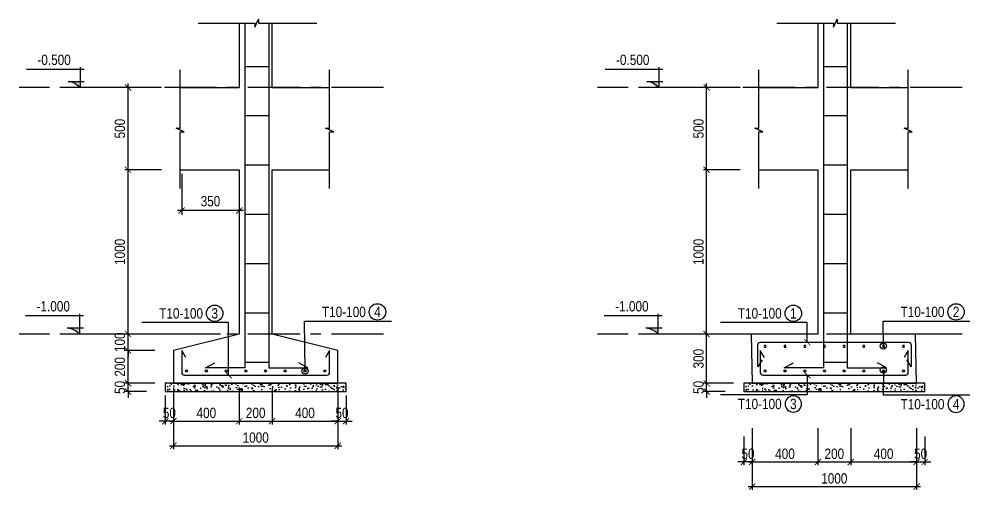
# Model space of a CAD drawing. Header units: millimetres. Extents: x -360107 to 123116000, y -52137 to 86044500.
# Drawn here: x 82880 to 88664, y 115463 to 118330 of the extents above; entities that cross this region are included whole.
import ezdxf
from ezdxf.enums import TextEntityAlignment as Align

# ---------------------------------------------------------------- set-up
doc = ezdxf.new("R2010")
doc.units = ezdxf.units.MM
doc.header["$LTSCALE"] = 100
doc.header["$MEASUREMENT"] = 0
doc.linetypes.add('CENTER', pattern=[50.8, 31.75, -6.35, 6.35, -6.35])
doc.layers.get('Defpoints').update_dxf_attribs({"color": 250})
for name, color, linetype in [('01-GB-Grid', 9, 'CENTER'), ('04-GB-Dim', 146, 'Continuous'), ('05-GB-Hatch', 8, 'Continuous'), ('10-GB-Text', 4, 'Continuous'), ('11-GB-Cao Do', 7, 'Continuous'), ('19-GB-Tie', 210, 'Continuous'), ('A-Dim-Master', 7, 'Continuous')]:
    doc.layers.add(name, color=color, linetype=linetype)
for name, color, linetype, lineweight in [('18-GB-Reinf', 10, 'Continuous', 25), ('20-GB-GC', 145, 'Continuous', 25), ('21-GB-BD', 90, 'Continuous', 25)]:
    doc.layers.add(name, color=color, linetype=linetype, lineweight=lineweight)
doc.styles.add('02-GB-VNI-Helve', font='VNI-Helve-Condense.TTF')
doc.styles.add('VNI-Helve', font='VNI-Helve-Condense.TTF')
doc.dimstyles.new('GB 25', dxfattribs={"dimscale": 0.25, "dimtxt": 250, "dimasz": 150, "dimexe": 100, "dimexo": 100, "dimgap": 100, "dimtad": 1, "dimdec": 0, "dimzin": 0, "dimdsep": 46, "dimtxsty": 'VNI-Helve', "dimblk": 'ARCHTICK', "dimcen": 100, "dimdle": 100, "dimclrd": 256, "dimclre": 256, "dimclrt": 71, "dimadec": 0, "dimazin": 0, "dimtfac": 1, "dimtdec": 0, "dimtix": 1, "dimtmove": 0, "dimatfit": 3, "dimfxl": 3.75, "dimtolj": 1, "dimtzin": 0, "dimarcsym": 0})

# ---------------------------------------------------------------- blocks, each defined once
blk = doc.blocks.new('GB_Bar_Dot')
blk.add_circle((0, 0), 6)
blk = doc.blocks.new('_ArchTick')
at = {"color": 0, "linetype": 'ByBlock', "const_width": 0.15}
blk.add_lwpolyline([(-0.5, -0.5), (0.5, 0.5)], dxfattribs=at)
blk = doc.blocks.new('*D594')
at = {"layer": '04-GB-Dim', "lineweight": -2, "transparency": 16777216}
for p, q in [((83819.5, 116087.5), (83819.5, 115862.5)), ((84219.5, 116087.5), (84219.5, 115862.5)), ((83794.5, 115882.5), (84244.5, 115882.5))]:
    blk.add_line(p, q, dxfattribs=at)
at = {"layer": 'Defpoints', "color": 0, "transparency": 16777216}
for p in [(83819.5, 116112.5), (84219.5, 116112.5), (84219.5, 115882.5)]:
    blk.add_point(p, dxfattribs=at)
at = {"layer": '04-GB-Dim', "lineweight": -2, "transparency": 16777216, "xscale": 37.5, "yscale": 37.5, "zscale": 37.5, "rotation": 180}
blk.add_blockref('_ArchTick', (83819.5, 115882.5), dxfattribs=at)
at = {"layer": '04-GB-Dim', "lineweight": -2, "transparency": 16777216, "xscale": 37.5, "yscale": 37.5, "zscale": 37.5}
blk.add_blockref('_ArchTick', (84219.5, 115882.5), dxfattribs=at)
at = {"layer": '04-GB-Dim', "color": 71, "transparency": 16777216, "insert": (84019.5, 115931.9), "char_height": 62.5, "attachment_point": 5, "style": 'VNI-Helve'}
blk.add_mtext('\\A1;400', dxfattribs=at)
blk = doc.blocks.new('*D595')
at = {"layer": '04-GB-Dim', "lineweight": -2, "transparency": 16777216}
for p, q in [((84219.5, 116087.5), (84219.5, 115862.5)), ((84419.5, 116087.5), (84419.5, 115862.5)), ((84194.5, 115882.5), (84444.5, 115882.5))]:
    blk.add_line(p, q, dxfattribs=at)
at = {"layer": 'Defpoints', "color": 0, "transparency": 16777216}
for p in [(84219.5, 116112.5), (84419.5, 116112.5), (84419.5, 115882.5)]:
    blk.add_point(p, dxfattribs=at)
at = {"layer": '04-GB-Dim', "lineweight": -2, "transparency": 16777216, "xscale": 37.5, "yscale": 37.5, "zscale": 37.5, "rotation": 180}
blk.add_blockref('_ArchTick', (84219.5, 115882.5), dxfattribs=at)
at = {"layer": '04-GB-Dim', "lineweight": -2, "transparency": 16777216, "xscale": 37.5, "yscale": 37.5, "zscale": 37.5}
blk.add_blockref('_ArchTick', (84419.5, 115882.5), dxfattribs=at)
at = {"layer": '04-GB-Dim', "color": 71, "transparency": 16777216, "insert": (84319.5, 115931.9), "char_height": 62.5, "attachment_point": 5, "style": 'VNI-Helve'}
blk.add_mtext('\\A1;200', dxfattribs=at)
blk = doc.blocks.new('*D596')
at = {"layer": '04-GB-Dim', "lineweight": -2, "transparency": 16777216}
for p, q in [((84419.5, 116087.5), (84419.5, 115862.5)), ((84819.5, 116087.5), (84819.5, 115862.5)), ((84394.5, 115882.5), (84844.5, 115882.5))]:
    blk.add_line(p, q, dxfattribs=at)
at = {"layer": 'Defpoints', "color": 0, "transparency": 16777216}
for p in [(84419.5, 116112.5), (84819.5, 116112.5), (84819.5, 115882.5)]:
    blk.add_point(p, dxfattribs=at)
at = {"layer": '04-GB-Dim', "lineweight": -2, "transparency": 16777216, "xscale": 37.5, "yscale": 37.5, "zscale": 37.5, "rotation": 180}
blk.add_blockref('_ArchTick', (84419.5, 115882.5), dxfattribs=at)
at = {"layer": '04-GB-Dim', "lineweight": -2, "transparency": 16777216, "xscale": 37.5, "yscale": 37.5, "zscale": 37.5}
blk.add_blockref('_ArchTick', (84819.5, 115882.5), dxfattribs=at)
at = {"layer": '04-GB-Dim', "color": 71, "transparency": 16777216, "insert": (84619.5, 115931.9), "char_height": 62.5, "attachment_point": 5, "style": 'VNI-Helve'}
blk.add_mtext('\\A1;400', dxfattribs=at)
blk = doc.blocks.new('*D597')
at = {"layer": '04-GB-Dim', "lineweight": -2, "transparency": 16777216}
for p, q in [((83819.5, 116037.5), (83819.5, 115712.5)), ((84819.5, 116037.5), (84819.5, 115712.5)), ((83794.5, 115732.5), (84844.5, 115732.5))]:
    blk.add_line(p, q, dxfattribs=at)
at = {"layer": 'Defpoints', "color": 0, "transparency": 16777216}
for p in [(83819.5, 116062.5), (84819.5, 116062.5), (84819.5, 115732.5)]:
    blk.add_point(p, dxfattribs=at)
at = {"layer": '04-GB-Dim', "lineweight": -2, "transparency": 16777216, "xscale": 37.5, "yscale": 37.5, "zscale": 37.5, "rotation": 180}
blk.add_blockref('_ArchTick', (83819.5, 115732.5), dxfattribs=at)
at = {"layer": '04-GB-Dim', "lineweight": -2, "transparency": 16777216, "xscale": 37.5, "yscale": 37.5, "zscale": 37.5}
blk.add_blockref('_ArchTick', (84819.5, 115732.5), dxfattribs=at)
at = {"layer": '04-GB-Dim', "color": 71, "transparency": 16777216, "insert": (84319.5, 115781.9), "char_height": 62.5, "attachment_point": 5, "style": 'VNI-Helve'}
blk.add_mtext('\\A1;1000', dxfattribs=at)
blk = doc.blocks.new('*D598')
at = {"layer": '04-GB-Dim', "lineweight": -2, "transparency": 16777216}
for p, q in [((83543, 116112.5), (83543, 116150)), ((83656, 116112.5), (83523, 116112.5)), ((83543, 116062.5), (83543, 116112.5)), ((83656, 116062.5), (83523, 116062.5)), ((83543, 116062.5), (83543, 116025))]:
    blk.add_line(p, q, dxfattribs=at)
at = {"layer": 'Defpoints', "color": 0, "transparency": 16777216}
for p in [(83543, 116112.5), (83681, 116112.5), (83681, 116062.5)]:
    blk.add_point(p, dxfattribs=at)
at = {"layer": '04-GB-Dim', "lineweight": -2, "transparency": 16777216, "xscale": 37.5, "yscale": 37.5, "zscale": 37.5}
for p, rotation in [((83543, 116112.5), 270), ((83543, 116062.5), 90)]:
    blk.add_blockref('_ArchTick', p, dxfattribs=dict(at, rotation=rotation))
at = {"layer": '04-GB-Dim', "color": 71, "transparency": 16777216, "insert": (83493.6, 116087.5), "char_height": 62.5, "attachment_point": 5, "rotation": 90, "style": 'VNI-Helve'}
blk.add_mtext('\\A1;50', dxfattribs=at)
blk = doc.blocks.new('*D599')
at = {"layer": '04-GB-Dim', "lineweight": -2, "transparency": 16777216}
for p, q in [((83543, 116387.5), (83543, 117437.5)), ((83747, 117412.5), (83523, 117412.5)), ((84106, 116412.5), (83523, 116412.5))]:
    blk.add_line(p, q, dxfattribs=at)
at = {"layer": 'Defpoints', "color": 0, "transparency": 16777216}
for p in [(83543, 117412.5), (83772, 117412.5), (84131, 116412.5)]:
    blk.add_point(p, dxfattribs=at)
at = {"layer": '04-GB-Dim', "lineweight": -2, "transparency": 16777216, "xscale": 37.5, "yscale": 37.5, "zscale": 37.5}
for p, rotation in [((83543, 117412.5), 90), ((83543, 116412.5), 270)]:
    blk.add_blockref('_ArchTick', p, dxfattribs=dict(at, rotation=rotation))
at = {"layer": '04-GB-Dim', "color": 71, "transparency": 16777216, "insert": (83493.6, 116912.5), "char_height": 62.5, "attachment_point": 5, "rotation": 90, "style": 'VNI-Helve'}
blk.add_mtext('\\A1;1000', dxfattribs=at)
blk = doc.blocks.new('*D600')
at = {"layer": '04-GB-Dim', "lineweight": -2, "transparency": 16777216}
for p, q in [((83747, 117912.5), (83523, 117912.5)), ((83543, 117387.5), (83543, 117937.5)), ((83747, 117412.5), (83523, 117412.5))]:
    blk.add_line(p, q, dxfattribs=at)
at = {"layer": 'Defpoints', "color": 0, "transparency": 16777216}
for p in [(83543, 117912.5), (83772, 117912.5), (83772, 117412.5)]:
    blk.add_point(p, dxfattribs=at)
at = {"layer": '04-GB-Dim', "lineweight": -2, "transparency": 16777216, "xscale": 37.5, "yscale": 37.5, "zscale": 37.5}
for p, rotation in [((83543, 117912.5), 90), ((83543, 117412.5), 270)]:
    blk.add_blockref('_ArchTick', p, dxfattribs=dict(at, rotation=rotation))
at = {"layer": '04-GB-Dim', "color": 71, "transparency": 16777216, "insert": (83493.6, 117662.5), "char_height": 62.5, "attachment_point": 5, "rotation": 90, "style": 'VNI-Helve'}
blk.add_mtext('\\A1;500', dxfattribs=at)
blk = doc.blocks.new('*D601')
at = {"layer": '04-GB-Dim', "lineweight": -2, "transparency": 16777216}
for p, q in [((83543, 116087.5), (83543, 116337.5)), ((83706, 116312.5), (83523, 116312.5)), ((83706, 116112.5), (83523, 116112.5))]:
    blk.add_line(p, q, dxfattribs=at)
at = {"layer": 'Defpoints', "color": 0, "transparency": 16777216}
for p in [(83543, 116312.5), (83731, 116312.5), (83731, 116112.5)]:
    blk.add_point(p, dxfattribs=at)
at = {"layer": '04-GB-Dim', "lineweight": -2, "transparency": 16777216, "xscale": 37.5, "yscale": 37.5, "zscale": 37.5}
for p, rotation in [((83543, 116312.5), 90), ((83543, 116112.5), 270)]:
    blk.add_blockref('_ArchTick', p, dxfattribs=dict(at, rotation=rotation))
at = {"layer": '04-GB-Dim', "color": 71, "transparency": 16777216, "insert": (83493.6, 116212.5), "char_height": 62.5, "attachment_point": 5, "rotation": 90, "style": 'VNI-Helve'}
blk.add_mtext('\\A1;200', dxfattribs=at)
blk = doc.blocks.new('*D602')
at = {"layer": '04-GB-Dim', "lineweight": -2, "transparency": 16777216}
for p, q in [((83543, 116412.5), (83543, 116450)), ((84106, 116412.5), (83523, 116412.5)), ((83543, 116312.5), (83543, 116412.5)), ((83706, 116312.5), (83523, 116312.5)), ((83543, 116312.5), (83543, 116275))]:
    blk.add_line(p, q, dxfattribs=at)
at = {"layer": 'Defpoints', "color": 0, "transparency": 16777216}
for p in [(83543, 116412.5), (84131, 116412.5), (83731, 116312.5)]:
    blk.add_point(p, dxfattribs=at)
at = {"layer": '04-GB-Dim', "lineweight": -2, "transparency": 16777216, "xscale": 37.5, "yscale": 37.5, "zscale": 37.5}
for p, rotation in [((83543, 116412.5), 270), ((83543, 116312.5), 90)]:
    blk.add_blockref('_ArchTick', p, dxfattribs=dict(at, rotation=rotation))
at = {"layer": '04-GB-Dim', "color": 71, "transparency": 16777216, "insert": (83493.6, 116362.5), "char_height": 62.5, "attachment_point": 5, "rotation": 90, "style": 'VNI-Helve'}
blk.add_mtext('\\A1;100', dxfattribs=at)
blk = doc.blocks.new('*U675')
at = {"layer": '20-GB-GC', "color": 145}
blk.add_circle((193.5, 31.2), 50, dxfattribs=at)
at = {"layer": '10-GB-Text', "style": '02-GB-VNI-Helve'}
blk.add_attdef('DAIC', text='', height=25, dxfattribs=at).set_placement((297.2, 123.6), align=Align.MIDDLE_LEFT)
blk.add_attdef('DAI', text='', height=62.5, dxfattribs=at).set_placement((122.5, 31.2), align=Align.MIDDLE_RIGHT)
at = {"layer": '10-GB-Text', "color": 141, "style": '02-GB-VNI-Helve'}
blk.add_attdef('A', text='', height=62.5, rotation=360, dxfattribs=at).set_placement((193.5, 31.2), align=Align.MIDDLE_CENTER)
at = {"layer": '10-GB-Text', "style": '02-GB-VNI-Helve'}
blk.add_attdef('DAIO', (297.9, 65.8), '', height=25, dxfattribs=at)
blk = doc.blocks.new('*D603')
at = {"layer": '04-GB-Dim', "lineweight": -2, "transparency": 16777216}
for p, q in [((83769.5, 116037.5), (83769.5, 115862.5)), ((83819.5, 116037.5), (83819.5, 115862.5)), ((83769.5, 115882.5), (83732, 115882.5)), ((83819.5, 115882.5), (83769.5, 115882.5)), ((83819.5, 115882.5), (83857, 115882.5))]:
    blk.add_line(p, q, dxfattribs=at)
at = {"layer": 'Defpoints', "color": 0, "transparency": 16777216}
for p in [(83769.5, 116062.5), (83819.5, 116062.5), (83769.5, 115882.5)]:
    blk.add_point(p, dxfattribs=at)
at = {"layer": '04-GB-Dim', "lineweight": -2, "transparency": 16777216, "xscale": 37.5, "yscale": 37.5, "zscale": 37.5}
blk.add_blockref('_ArchTick', (83769.5, 115882.5), dxfattribs=at)
at = {"layer": '04-GB-Dim', "lineweight": -2, "transparency": 16777216, "xscale": 37.5, "yscale": 37.5, "zscale": 37.5, "rotation": 180}
blk.add_blockref('_ArchTick', (83819.5, 115882.5), dxfattribs=at)
at = {"layer": '04-GB-Dim', "color": 71, "transparency": 16777216, "insert": (83794.5, 115931.9), "char_height": 62.5, "attachment_point": 5, "style": 'VNI-Helve'}
blk.add_mtext('\\A1;50', dxfattribs=at)
blk = doc.blocks.new('*D604')
at = {"layer": '04-GB-Dim', "lineweight": -2, "transparency": 16777216}
for p, q in [((84819.5, 116037.5), (84819.5, 115862.5)), ((84869.5, 116037.5), (84869.5, 115862.5)), ((84819.5, 115882.5), (84782, 115882.5)), ((84819.5, 115882.5), (84869.5, 115882.5)), ((84869.5, 115882.5), (84907, 115882.5))]:
    blk.add_line(p, q, dxfattribs=at)
at = {"layer": 'Defpoints', "color": 0, "transparency": 16777216}
for p in [(84819.5, 116062.5), (84869.5, 116062.5), (84869.5, 115882.5)]:
    blk.add_point(p, dxfattribs=at)
at = {"layer": '04-GB-Dim', "lineweight": -2, "transparency": 16777216, "xscale": 37.5, "yscale": 37.5, "zscale": 37.5}
blk.add_blockref('_ArchTick', (84819.5, 115882.5), dxfattribs=at)
at = {"layer": '04-GB-Dim', "lineweight": -2, "transparency": 16777216, "xscale": 37.5, "yscale": 37.5, "zscale": 37.5, "rotation": 180}
blk.add_blockref('_ArchTick', (84869.5, 115882.5), dxfattribs=at)
at = {"layer": '04-GB-Dim', "color": 71, "transparency": 16777216, "insert": (84844.5, 115931.9), "char_height": 62.5, "attachment_point": 5, "style": 'VNI-Helve'}
blk.add_mtext('\\A1;50', dxfattribs=at)
blk = doc.blocks.new('CAODODAM')
at = {"layer": '11-GB-Cao Do'}
h = blk.add_hatch(color=7, dxfattribs=at)
edge = h.paths.add_edge_path()
edge.add_line((-469, 240), (0, 240))
edge.add_line((0, 240), (0, 0))
edge.add_ellipse((-529, -455), major_axis=(0, 698), ratio=1, start_angle=-49.2955, end_angle=-4.9248)
at = {"layer": '11-GB-Cao Do', "color": 7}
for p, q in [((0, 787), (0, 0)), ((-2091, 720), (160, 720)), ((-469, 240), (160, 240)), ((492, 0), (-492, 0))]:
    blk.add_line(p, q, dxfattribs=at)
at = {"layer": '11-GB-Cao Do', "color": 7, "extrusion": (0, 0, -1)}
blk.add_ellipse((-529, -455), major_axis=(0, 698), ratio=1, start_param=0.085793, end_param=0.860207, dxfattribs=at)
at = {"layer": '11-GB-Cao Do', "color": 7, "style": '02-GB-VNI-Helve'}
blk.add_attdef('2', text='', height=400, dxfattribs=at).set_placement((-1016, 1080), align=Align.MIDDLE)
blk = doc.blocks.new('*D608')
at = {"layer": '04-GB-Dim', "lineweight": -2, "transparency": 16777216}
for p, q in [((87339, 115839), (87339, 115614)), ((87739, 115839), (87739, 115614)), ((87314, 115634), (87764, 115634))]:
    blk.add_line(p, q, dxfattribs=at)
at = {"layer": 'Defpoints', "color": 0, "transparency": 16777216}
for p in [(87339, 115864), (87739, 115864), (87739, 115634)]:
    blk.add_point(p, dxfattribs=at)
at = {"layer": '04-GB-Dim', "lineweight": -2, "transparency": 16777216, "xscale": 37.5, "yscale": 37.5, "zscale": 37.5, "rotation": 180}
blk.add_blockref('_ArchTick', (87339, 115634), dxfattribs=at)
at = {"layer": '04-GB-Dim', "lineweight": -2, "transparency": 16777216, "xscale": 37.5, "yscale": 37.5, "zscale": 37.5}
blk.add_blockref('_ArchTick', (87739, 115634), dxfattribs=at)
at = {"layer": '04-GB-Dim', "color": 71, "transparency": 16777216, "insert": (87539, 115683.4), "char_height": 62.5, "attachment_point": 5, "style": 'VNI-Helve'}
blk.add_mtext('\\A1;400', dxfattribs=at)
blk = doc.blocks.new('*D609')
at = {"layer": '04-GB-Dim', "lineweight": -2, "transparency": 16777216}
for p, q in [((87739, 115839), (87739, 115614)), ((87939, 115839), (87939, 115614)), ((87714, 115634), (87964, 115634))]:
    blk.add_line(p, q, dxfattribs=at)
at = {"layer": 'Defpoints', "color": 0, "transparency": 16777216}
for p in [(87739, 115864), (87939, 115864), (87939, 115634)]:
    blk.add_point(p, dxfattribs=at)
at = {"layer": '04-GB-Dim', "lineweight": -2, "transparency": 16777216, "xscale": 37.5, "yscale": 37.5, "zscale": 37.5, "rotation": 180}
blk.add_blockref('_ArchTick', (87739, 115634), dxfattribs=at)
at = {"layer": '04-GB-Dim', "lineweight": -2, "transparency": 16777216, "xscale": 37.5, "yscale": 37.5, "zscale": 37.5}
blk.add_blockref('_ArchTick', (87939, 115634), dxfattribs=at)
at = {"layer": '04-GB-Dim', "color": 71, "transparency": 16777216, "insert": (87839, 115683.4), "char_height": 62.5, "attachment_point": 5, "style": 'VNI-Helve'}
blk.add_mtext('\\A1;200', dxfattribs=at)
blk = doc.blocks.new('*D610')
at = {"layer": '04-GB-Dim', "lineweight": -2, "transparency": 16777216}
for p, q in [((87939, 115839), (87939, 115614)), ((88339, 115839), (88339, 115614)), ((87914, 115634), (88364, 115634))]:
    blk.add_line(p, q, dxfattribs=at)
at = {"layer": 'Defpoints', "color": 0, "transparency": 16777216}
for p in [(87939, 115864), (88339, 115864), (88339, 115634)]:
    blk.add_point(p, dxfattribs=at)
at = {"layer": '04-GB-Dim', "lineweight": -2, "transparency": 16777216, "xscale": 37.5, "yscale": 37.5, "zscale": 37.5, "rotation": 180}
blk.add_blockref('_ArchTick', (87939, 115634), dxfattribs=at)
at = {"layer": '04-GB-Dim', "lineweight": -2, "transparency": 16777216, "xscale": 37.5, "yscale": 37.5, "zscale": 37.5}
blk.add_blockref('_ArchTick', (88339, 115634), dxfattribs=at)
at = {"layer": '04-GB-Dim', "color": 71, "transparency": 16777216, "insert": (88139, 115683.4), "char_height": 62.5, "attachment_point": 5, "style": 'VNI-Helve'}
blk.add_mtext('\\A1;400', dxfattribs=at)
blk = doc.blocks.new('*D605')
at = {"layer": '04-GB-Dim', "lineweight": -2, "transparency": 16777216}
for p, q in [((87339, 115789), (87339, 115464)), ((88339, 115789), (88339, 115464)), ((87314, 115484), (88364, 115484))]:
    blk.add_line(p, q, dxfattribs=at)
at = {"layer": 'Defpoints', "color": 0, "transparency": 16777216}
for p in [(87339, 115814), (88339, 115814), (88339, 115484)]:
    blk.add_point(p, dxfattribs=at)
at = {"layer": '04-GB-Dim', "lineweight": -2, "transparency": 16777216, "xscale": 37.5, "yscale": 37.5, "zscale": 37.5, "rotation": 180}
blk.add_blockref('_ArchTick', (87339, 115484), dxfattribs=at)
at = {"layer": '04-GB-Dim', "lineweight": -2, "transparency": 16777216, "xscale": 37.5, "yscale": 37.5, "zscale": 37.5}
blk.add_blockref('_ArchTick', (88339, 115484), dxfattribs=at)
at = {"layer": '04-GB-Dim', "color": 71, "transparency": 16777216, "insert": (87839, 115533.4), "char_height": 62.5, "attachment_point": 5, "style": 'VNI-Helve'}
blk.add_mtext('\\A1;1000', dxfattribs=at)
blk = doc.blocks.new('*D611')
at = {"layer": '04-GB-Dim', "lineweight": -2, "transparency": 16777216}
for p, q in [((87062.5, 116112.5), (87062.5, 116150)), ((87175.5, 116112.5), (87042.5, 116112.5)), ((87062.5, 116062.5), (87062.5, 116112.5)), ((87175.5, 116062.5), (87042.5, 116062.5)), ((87062.5, 116062.5), (87062.5, 116025))]:
    blk.add_line(p, q, dxfattribs=at)
at = {"layer": 'Defpoints', "color": 0, "transparency": 16777216}
for p in [(87062.5, 116112.5), (87200.5, 116112.5), (87200.5, 116062.5)]:
    blk.add_point(p, dxfattribs=at)
at = {"layer": '04-GB-Dim', "lineweight": -2, "transparency": 16777216, "xscale": 37.5, "yscale": 37.5, "zscale": 37.5}
for p, rotation in [((87062.5, 116112.5), 270), ((87062.5, 116062.5), 90)]:
    blk.add_blockref('_ArchTick', p, dxfattribs=dict(at, rotation=rotation))
at = {"layer": '04-GB-Dim', "color": 71, "transparency": 16777216, "insert": (87013.1, 116087.5), "char_height": 62.5, "attachment_point": 5, "rotation": 90, "style": 'VNI-Helve'}
blk.add_mtext('\\A1;50', dxfattribs=at)
blk = doc.blocks.new('*D606')
at = {"layer": '04-GB-Dim', "lineweight": -2, "transparency": 16777216}
for p, q in [((87062.5, 116387.5), (87062.5, 117437.5)), ((87266.5, 117412.5), (87042.5, 117412.5)), ((87625.5, 116412.5), (87042.5, 116412.5))]:
    blk.add_line(p, q, dxfattribs=at)
at = {"layer": 'Defpoints', "color": 0, "transparency": 16777216}
for p in [(87062.5, 117412.5), (87291.5, 117412.5), (87650.5, 116412.5)]:
    blk.add_point(p, dxfattribs=at)
at = {"layer": '04-GB-Dim', "lineweight": -2, "transparency": 16777216, "xscale": 37.5, "yscale": 37.5, "zscale": 37.5}
for p, rotation in [((87062.5, 117412.5), 90), ((87062.5, 116412.5), 270)]:
    blk.add_blockref('_ArchTick', p, dxfattribs=dict(at, rotation=rotation))
at = {"layer": '04-GB-Dim', "color": 71, "transparency": 16777216, "insert": (87013.1, 116912.5), "char_height": 62.5, "attachment_point": 5, "rotation": 90, "style": 'VNI-Helve'}
blk.add_mtext('\\A1;1000', dxfattribs=at)
blk = doc.blocks.new('*D607')
at = {"layer": '04-GB-Dim', "lineweight": -2, "transparency": 16777216}
for p, q in [((87266.5, 117912.5), (87042.5, 117912.5)), ((87062.5, 117387.5), (87062.5, 117937.5)), ((87266.5, 117412.5), (87042.5, 117412.5))]:
    blk.add_line(p, q, dxfattribs=at)
at = {"layer": 'Defpoints', "color": 0, "transparency": 16777216}
for p in [(87062.5, 117912.5), (87291.5, 117912.5), (87291.5, 117412.5)]:
    blk.add_point(p, dxfattribs=at)
at = {"layer": '04-GB-Dim', "lineweight": -2, "transparency": 16777216, "xscale": 37.5, "yscale": 37.5, "zscale": 37.5}
for p, rotation in [((87062.5, 117912.5), 90), ((87062.5, 117412.5), 270)]:
    blk.add_blockref('_ArchTick', p, dxfattribs=dict(at, rotation=rotation))
at = {"layer": '04-GB-Dim', "color": 71, "transparency": 16777216, "insert": (87013.1, 117662.5), "char_height": 62.5, "attachment_point": 5, "rotation": 90, "style": 'VNI-Helve'}
blk.add_mtext('\\A1;500', dxfattribs=at)
blk = doc.blocks.new('*D612')
at = {"layer": '04-GB-Dim', "lineweight": -2, "transparency": 16777216}
for p, q in [((87062.5, 116087.5), (87062.5, 116437.5)), ((87225.5, 116412.5), (87042.5, 116412.5)), ((87225.5, 116112.5), (87042.5, 116112.5))]:
    blk.add_line(p, q, dxfattribs=at)
at = {"layer": 'Defpoints', "color": 0, "transparency": 16777216}
for p in [(87062.5, 116412.5), (87250.5, 116412.5), (87250.5, 116112.5)]:
    blk.add_point(p, dxfattribs=at)
at = {"layer": '04-GB-Dim', "lineweight": -2, "transparency": 16777216, "xscale": 37.5, "yscale": 37.5, "zscale": 37.5}
for p, rotation in [((87062.5, 116412.5), 90), ((87062.5, 116112.5), 270)]:
    blk.add_blockref('_ArchTick', p, dxfattribs=dict(at, rotation=rotation))
at = {"layer": '04-GB-Dim', "color": 71, "transparency": 16777216, "insert": (87013.1, 116262.5), "char_height": 62.5, "attachment_point": 5, "rotation": 90, "style": 'VNI-Helve'}
blk.add_mtext('\\A1;300', dxfattribs=at)
blk = doc.blocks.new('*D613')
at = {"layer": '04-GB-Dim', "lineweight": -2, "transparency": 16777216}
for p, q in [((87289, 115789), (87289, 115614)), ((87339, 115789), (87339, 115614)), ((87289, 115634), (87251.5, 115634)), ((87339, 115634), (87289, 115634)), ((87339, 115634), (87376.5, 115634))]:
    blk.add_line(p, q, dxfattribs=at)
at = {"layer": 'Defpoints', "color": 0, "transparency": 16777216}
for p in [(87289, 115814), (87339, 115814), (87289, 115634)]:
    blk.add_point(p, dxfattribs=at)
at = {"layer": '04-GB-Dim', "lineweight": -2, "transparency": 16777216, "xscale": 37.5, "yscale": 37.5, "zscale": 37.5}
blk.add_blockref('_ArchTick', (87289, 115634), dxfattribs=at)
at = {"layer": '04-GB-Dim', "lineweight": -2, "transparency": 16777216, "xscale": 37.5, "yscale": 37.5, "zscale": 37.5, "rotation": 180}
blk.add_blockref('_ArchTick', (87339, 115634), dxfattribs=at)
at = {"layer": '04-GB-Dim', "color": 71, "transparency": 16777216, "insert": (87314, 115683.4), "char_height": 62.5, "attachment_point": 5, "style": 'VNI-Helve'}
blk.add_mtext('\\A1;50', dxfattribs=at)
blk = doc.blocks.new('*D614')
at = {"layer": '04-GB-Dim', "lineweight": -2, "transparency": 16777216}
for p, q in [((88339, 115789), (88339, 115614)), ((88389, 115789), (88389, 115614)), ((88339, 115634), (88301.5, 115634)), ((88339, 115634), (88389, 115634)), ((88389, 115634), (88426.5, 115634))]:
    blk.add_line(p, q, dxfattribs=at)
at = {"layer": 'Defpoints', "color": 0, "transparency": 16777216}
for p in [(88339, 115814), (88389, 115814), (88389, 115634)]:
    blk.add_point(p, dxfattribs=at)
at = {"layer": '04-GB-Dim', "lineweight": -2, "transparency": 16777216, "xscale": 37.5, "yscale": 37.5, "zscale": 37.5}
blk.add_blockref('_ArchTick', (88339, 115634), dxfattribs=at)
at = {"layer": '04-GB-Dim', "lineweight": -2, "transparency": 16777216, "xscale": 37.5, "yscale": 37.5, "zscale": 37.5, "rotation": 180}
blk.add_blockref('_ArchTick', (88389, 115634), dxfattribs=at)
at = {"layer": '04-GB-Dim', "color": 71, "transparency": 16777216, "insert": (88364, 115683.4), "char_height": 62.5, "attachment_point": 5, "style": 'VNI-Helve'}
blk.add_mtext('\\A1;50', dxfattribs=at)
blk = doc.blocks.new('*D615')
at = {"layer": 'A-Dim-Master', "lineweight": -2, "transparency": 16777216}
for p, q in [((83869.5, 117387.5), (83869.5, 117138.5)), ((84219.5, 117387.5), (84219.5, 117138.5)), ((84244.5, 117163.5), (83844.5, 117163.5))]:
    blk.add_line(p, q, dxfattribs=at)
at = {"layer": 'Defpoints', "color": 0, "transparency": 16777216}
for p in [(83869.5, 117412.5), (84219.5, 117412.5), (83869.5, 117163.5)]:
    blk.add_point(p, dxfattribs=at)
at = {"layer": 'A-Dim-Master', "lineweight": -2, "transparency": 16777216, "xscale": 37.5, "yscale": 37.5, "zscale": 37.5, "rotation": 180}
blk.add_blockref('_ArchTick', (83869.5, 117163.5), dxfattribs=at)
at = {"layer": 'A-Dim-Master', "lineweight": -2, "transparency": 16777216, "xscale": 37.5, "yscale": 37.5, "zscale": 37.5}
blk.add_blockref('_ArchTick', (84219.5, 117163.5), dxfattribs=at)
at = {"layer": 'A-Dim-Master', "color": 71, "transparency": 16777216, "insert": (84044.5, 117220.4), "char_height": 62.5, "attachment_point": 5, "style": 'VNI-Helve'}
blk.add_mtext('\\A1;350', dxfattribs=at)

msp = doc.modelspace()

# ---------------------------------------------------------------- hatches: boundary and pattern name
at = {"layer": '05-GB-Hatch'}
h = msp.add_hatch(dxfattribs=at)
h.set_pattern_fill('AR-CONC', color=256, scale=10, style=0)
h.set_pattern_definition([(50, (0, 53578), (71.726018, -6.275213), [7.5, -82.5]), (355, (0, 53578), (-13.875133, 75.219213), [6, -66]), (100.451444, (5.98, 53577.48), (57.850885, 68.944), [6.37402, -70.11421]), (46.1842, (0, 53598), (106.72413, -16.55193), [11.25, -123.75]), (96.63564, (8.89, 53596.62), (93.46619, 97.41186), [9.56103, -105.17138]), (351.18416, (0, 53598), (93.4662, 97.41186), [9, -99]), (21, (10, 53593), (59.690705, -40.26189), [7.5, -82.5]), (326, (10, 53593), (24.331533, 72.515005), [6, -66]), (71.451445, (14.974, 53589.645), (84.022238, 32.253115), [6.37402, -70.11421]), (37.5, (0, 53578), (1.2159855, 33.2893854), [0, -65.2, 0, -67, 0, -66.25]), (7.5, (0, 53578), (26.306954, 39.441171), [0, -38.2, 0, -63.7, 0, -25.25]), (327.5, (-22.3, 53578), (53.3822436, -2.255487), [0, -25, 0, -78, 0, -103.5]), (317.5, (-32.3, 53578), (58.318617, 10.010498), [0, -32.5, 0, -51.8, 0, -73.5])])
h.paths.add_polyline_path([(83769.5, 116062.5), (84869.5, 116062.5), (84869.5, 116112.5), (83769.5, 116112.5)])
h = msp.add_hatch(dxfattribs=at)
h.set_pattern_fill('AR-CONC', color=256, scale=10, style=0)
h.set_pattern_definition([(50, (3519.5, 53578), (71.726018, -6.275213), [7.5, -82.5]), (355, (3519.5, 53578), (-13.875133, 75.219213), [6, -66]), (100.451444, (3525.48, 53577.48), (57.850885, 68.944), [6.37402, -70.11421]), (46.1842, (3519.5, 53598), (106.72413, -16.55193), [11.25, -123.75]), (96.63564, (3528.39, 53596.62), (93.46619, 97.41186), [9.56103, -105.17138]), (351.18416, (3519.5, 53598), (93.4662, 97.41186), [9, -99]), (21, (3529.5, 53593), (59.690705, -40.26189), [7.5, -82.5]), (326, (3529.5, 53593), (24.331533, 72.515005), [6, -66]), (71.451445, (3534.474, 53589.645), (84.022238, 32.253115), [6.37402, -70.11421]), (37.5, (3519.5, 53578), (1.2159855, 33.2893854), [0, -65.2, 0, -67, 0, -66.25]), (7.5, (3519.5, 53578), (26.306954, 39.441171), [0, -38.2, 0, -63.7, 0, -25.25]), (327.5, (3497.2, 53578), (53.3822436, -2.255487), [0, -25, 0, -78, 0, -103.5]), (317.5, (3487.2, 53578), (58.318617, 10.010498), [0, -32.5, 0, -51.8, 0, -73.5])])
h.paths.add_polyline_path([(87289, 116062.5), (88389, 116062.5), (88389, 116112.5), (87289, 116112.5)])

# ---------------------------------------------------------------- linework, layer by layer
at = {"layer": '01-GB-Grid', "ltscale": 0.1, "transparency": 33554559}
for p, q in [((85097.5, 117912.5), (82880, 117912.5)), ((88617, 117912.5), (86399.5, 117912.5)), ((85097.5, 116412.5), (82880, 116412.5)), ((88617, 116412.5), (86399.5, 116412.5))]:
    msp.add_line(p, q, dxfattribs=at)
at = {"layer": '05-GB-Hatch'}
for points in [[(83970, 118304.5), (84315, 118304.5), (84315, 118279.5), (84337, 118329.5), (84337, 118304.5), (84692, 118304.5)], [(87489.5, 118304.5), (87834.5, 118304.5), (87834.5, 118279.5), (87856.5, 118329.5), (87856.5, 118304.5), (88211.5, 118304.5)], [(83860.5, 117298), (83860.5, 117643), (83885.5, 117643), (83835.5, 117665), (83860.5, 117665), (83860.5, 118020)], [(84769, 117298), (84769, 117643), (84794, 117643), (84744, 117665), (84769, 117665), (84769, 118020)], [(87380, 117298), (87380, 117643), (87405, 117643), (87355, 117665), (87380, 117665), (87380, 118020)], [(88288.5, 117298), (88288.5, 117643), (88313.5, 117643), (88263.5, 117665), (88288.5, 117665), (88288.5, 118020)]]:
    msp.add_lwpolyline(points, dxfattribs=at)
for points in [[(83769.5, 116062.5), (84869.5, 116062.5), (84869.5, 116112.5), (83769.5, 116112.5)], [(87289, 116062.5), (88389, 116062.5), (88389, 116112.5), (87289, 116112.5)]]:
    msp.add_lwpolyline(points, close=True, dxfattribs=at)
at = {"layer": '18-GB-Reinf'}
for points in [[(84253.5, 118304.5), (84253.5, 116206), (84015, 116206), (84070.5, 116238)], [(84398.5, 118304.5), (84398.5, 116206), (84637, 116206), (84581.5, 116238)], [(87773, 118304.5), (87773, 116206), (87534.5, 116206), (87590, 116238)], [(87918, 118304.5), (87918, 116206), (88156.5, 116206), (88101, 116238)]]:
    msp.add_lwpolyline(points, dxfattribs=at)
for points in [[(87399.5, 116255.8), (87374.5, 116212.5), (87374.5, 116347.5, -0.414214), (87389.5, 116362.5), (88290.5, 116362.5, -0.414214), (88305.5, 116347.5), (88305.5, 116212.5), (88280.5, 116255.8)], [(83894.5, 116269.2), (83869.5, 116312.5), (83869.5, 116177.5, 0.414214), (83884.5, 116162.5), (84754.5, 116162.5, 0.414214), (84769.5, 116177.5), (84769.5, 116312.5), (84744.5, 116269.2)], [(87414, 116269.2), (87389, 116312.5), (87389, 116177.5, 0.414214), (87404, 116162.5), (88274, 116162.5, 0.414214), (88289, 116177.5), (88289, 116312.5), (88264, 116269.2)]]:
    msp.add_lwpolyline(points, format="xyb", dxfattribs=at)
at = {"layer": '19-GB-Tie'}
for p, q in [((84253.5, 118041.5), (84398.5, 118041.5)), ((87773, 118041.5), (87918, 118041.5)), ((84253.5, 117741.5), (84398.5, 117741.5)), ((87773, 117741.5), (87918, 117741.5)), ((84253.5, 117441.5), (84398.5, 117441.5)), ((87773, 117441.5), (87918, 117441.5)), ((84253.5, 117141.5), (84398.5, 117141.5)), ((87773, 117141.5), (87918, 117141.5)), ((84253.5, 116841.5), (84398.5, 116841.5)), ((87773, 116841.5), (87918, 116841.5)), ((84253.5, 116541.5), (84398.5, 116541.5)), ((87773, 116541.5), (87918, 116541.5)), ((84253.5, 116241.5), (84398.5, 116241.5)), ((87773, 116241.5), (87918, 116241.5))]:
    msp.add_line(p, q, dxfattribs=at)
at = {"layer": '21-GB-BD'}
for points in [[(84219.5, 118304.5), (84219.5, 117912.5)], [(84419.5, 117912.5), (84419.5, 118304)], [(87739, 118304.5), (87739, 117912.5)], [(87939, 117912.5), (87939, 118304)], [(83860.5, 117912.5), (84219.5, 117912.5)], [(84419.5, 117912.5), (84769, 117912.5)], [(87380, 117912.5), (87739, 117912.5)], [(87939, 117912.5), (88288.5, 117912.5)], [(83819.5, 116112.5), (84819.5, 116112.5), (84819.5, 116312.5), (84419.5, 116412.5), (84419.5, 116412.5), (84419.5, 117412.5)], [(84219.5, 117412.5), (84219.5, 116412.5), (84219.5, 116412.5), (83819.5, 116312.5), (83819.5, 116112.5)], [(83860.5, 117412.5), (84219.5, 117412.5)], [(84419.5, 117412.5), (84769, 117412.5)], [(87739, 117412.5), (87739, 116412.5), (87739, 116412.5), (87334, 116412.5), (87339, 116112.5)], [(87339, 116112.5), (88339, 116112.5), (88333, 116412.5), (87939, 116412.5), (87939, 116412.5), (87939, 117412.5)], [(87380, 117412.5), (87739, 117412.5)], [(87939, 117412.5), (88288.5, 117412.5)]]:
    msp.add_lwpolyline(points, dxfattribs=at)

# ---------------------------------------------------------------- block references
at = {"layer": '04-GB-Dim'}
for p, values in [((83876.7, 116506.9), {'A': '3', 'DAI': 'T10-100'}), ((84866.7, 116515.9), {'A': '4', 'DAI': 'T10-100'}), ((87396.2, 116506.9), {'A': '1', 'DAI': 'T10-100'}), ((88386.2, 116515.9), {'A': '2', 'DAI': 'T10-100'})]:
    msp.add_blockref('*U675', p, dxfattribs=at).add_auto_attribs(values)
ref = msp.add_blockref('*U675', (87396.2, 116018.1), dxfattribs=dict(at, xscale=-1, rotation=180))
ref.add_attrib('A', '3', dxfattribs={"layer": '10-GB-Text', "color": 141, "height": 62.5, "rotation": 0, "style": '02-GB-VNI-Helve'}).set_placement((87589.7, 115986.8), align=Align.MIDDLE_CENTER)
ref.add_attrib('DAI', 'T10-100', dxfattribs={"layer": '10-GB-Text', "height": 62.5, "style": '02-GB-VNI-Helve'}).set_placement((87518.7, 115986.8), align=Align.MIDDLE_RIGHT)
ref = msp.add_blockref('*U675', (88386.2, 116016.6), dxfattribs=dict(at, xscale=-1, rotation=180))
ref.add_attrib('A', '4', dxfattribs={"layer": '10-GB-Text', "color": 141, "height": 62.5, "rotation": 0, "style": '02-GB-VNI-Helve'}).set_placement((88579.7, 115985.3), align=Align.MIDDLE_CENTER)
ref.add_attrib('DAI', 'T10-100', dxfattribs={"layer": '10-GB-Text', "height": 62.5, "style": '02-GB-VNI-Helve'}).set_placement((88508.7, 115985.3), align=Align.MIDDLE_RIGHT)
at = {"layer": '11-GB-Cao Do', "xscale": 0.15625, "yscale": 0.15625, "zscale": 0.15625}
for p, values in [((83252, 117912.5), {'2': '-0.500'}), ((86771.5, 117912.5), {'2': '-0.500'}), ((83247, 116412.5), {'2': '-1.000'}), ((86766.5, 116412.5), {'2': '-1.000'})]:
    msp.add_blockref('CAODODAM', p, dxfattribs=at).add_auto_attribs(values)
at = {"layer": '18-GB-Reinf', "xscale": -1, "rotation": 180}
for p in [(87419, 116337.5), (87539, 116337.5), (87659, 116337.5), (87779, 116337.5), (87899, 116337.5), (88019, 116337.5), (88139, 116337.5), (88259, 116337.5)]:
    msp.add_blockref('GB_Bar_Dot', p, dxfattribs=at)
at = {"layer": '18-GB-Reinf'}
for p in [(83899.5, 116187.5), (84019.5, 116187.5), (84139.5, 116187.5), (84259.5, 116187.5), (84379.5, 116187.5), (84499.5, 116187.5), (84619.5, 116187.5), (84739.5, 116187.5), (87419, 116187.5), (87539, 116187.5), (87659, 116187.5), (87779, 116187.5), (87899, 116187.5), (88019, 116187.5), (88139, 116187.5), (88259, 116187.5)]:
    msp.add_blockref('GB_Bar_Dot', p, dxfattribs=at)

# ---------------------------------------------------------------- dimensions: what is measured, and where the dimension line sits
at = {"layer": '04-GB-Dim'}
for base, p1, p2, picture, middle in [((83543, 117912.5), (83772, 117412.5), (83772, 117912.5), '*D600', (83493.6, 117662.5)), ((87062.5, 117912.5), (87291.5, 117412.5), (87291.5, 117912.5), '*D607', (87013.1, 117662.5)), ((83543, 117412.5), (84131, 116412.5), (83772, 117412.5), '*D599', (83493.6, 116912.5)), ((87062.5, 117412.5), (87650.5, 116412.5), (87291.5, 117412.5), '*D606', (87013.1, 116912.5)), ((83543, 116412.5), (83731, 116312.5), (84131, 116412.5), '*D602', (83493.6, 116362.5)), ((87062.5, 116412.5), (87250.5, 116112.5), (87250.5, 116412.5), '*D612', (87013.1, 116262.5)), ((83543, 116312.5), (83731, 116112.5), (83731, 116312.5), '*D601', (83493.6, 116212.5)), ((83543, 116112.5), (83681, 116062.5), (83681, 116112.5), '*D598', (83493.6, 116087.5)), ((87062.5, 116112.5), (87200.5, 116062.5), (87200.5, 116112.5), '*D611', (87013.1, 116087.5))]:
    dim = msp.add_linear_dim(base=base, p1=p1, p2=p2, angle=90, dimstyle='GB 25', override={"dimexe": 80, "dimgap": 70, "dimtmove": 1}, dxfattribs=at)
    dim.commit()
    dim.dimension.update_dxf_attribs({"geometry": picture, "text_midpoint": middle})
for p1, p2, distance, picture, middle in [((83819.5, 116112.5), (84219.5, 116112.5), -230, '*D594', (84019.5, 115931.9)), ((84219.5, 116112.5), (84419.5, 116112.5), -230, '*D595', (84319.5, 115931.9)), ((84419.5, 116112.5), (84819.5, 116112.5), -230, '*D596', (84619.5, 115931.9)), ((83819.5, 116062.5), (84819.5, 116062.5), -330, '*D597', (84319.5, 115781.9)), ((87339, 115864), (87739, 115864), -230, '*D608', (87539, 115683.4)), ((87739, 115864), (87939, 115864), -230, '*D609', (87839, 115683.4)), ((87939, 115864), (88339, 115864), -230, '*D610', (88139, 115683.4)), ((87339, 115814), (88339, 115814), -330, '*D605', (87839, 115533.4))]:
    dim = msp.add_aligned_dim(p1=p1, p2=p2, distance=distance, dimstyle='GB 25', override={"dimexe": 80, "dimgap": 70, "dimtmove": 1}, dxfattribs=at)
    dim.commit()
    dim.dimension.update_dxf_attribs({"geometry": picture, "text_midpoint": middle})
for base, p1, p2, picture, middle in [((83769.5, 115882.5), (83819.5, 116062.5), (83769.5, 116062.5), '*D603', (83794.5, 115931.9)), ((84869.5, 115882.5), (84819.5, 116062.5), (84869.5, 116062.5), '*D604', (84844.5, 115931.9)), ((87289, 115634), (87339, 115814), (87289, 115814), '*D613', (87314, 115683.4)), ((88389, 115634), (88339, 115814), (88389, 115814), '*D614', (88364, 115683.4))]:
    dim = msp.add_linear_dim(base=base, p1=p1, p2=p2, dimstyle='GB 25', override={"dimexe": 80, "dimgap": 70, "dimtmove": 1}, dxfattribs=at)
    dim.commit()
    dim.dimension.update_dxf_attribs({"geometry": picture, "text_midpoint": middle})
at = {"layer": 'A-Dim-Master'}
dim = msp.add_linear_dim(base=(83869.5, 117163.5), p1=(84219.5, 117412.5), p2=(83869.5, 117412.5), dimstyle='GB 25', dxfattribs=at)
dim.commit()
dim.dimension.update_dxf_attribs({"geometry": '*D615', "text_midpoint": (84044.5, 117220.4)})

# ---------------------------------------------------------------- leaders
at = {"layer": '04-GB-Dim'}
for points, override in [([(84154.7, 116162.5), (84154.7, 116481.9), (83626.7, 116481.9)], {"dimasz": 150, "dimldrblk": 'ArchTick'}), ([(84619.5, 116187.5), (84616.7, 116490.9), (85144.7, 116490.9)], {"dimasz": 150, "dimldrblk": 'DotBlank'}), ([(87674.2, 116362.5), (87674.2, 116481.9), (87146.2, 116481.9)], {"dimasz": 150, "dimldrblk": 'ArchTick'}), ([(88137.6, 116339.2), (88136.2, 116490.9), (88664.2, 116490.9)], {"dimasz": 150, "dimldrblk": 'DotBlank'}), ([(88137.6, 116193.3), (88136.2, 116041.6), (88664.2, 116041.6)], {"dimasz": 150, "dimldrblk": 'DotBlank'}), ([(87674.2, 116162.5), (87674.2, 116043.1), (87146.2, 116043.1)], {"dimasz": 150, "dimldrblk": 'ArchTick'})]:
    msp.add_leader(points, dimstyle='GB 25', override=override, dxfattribs=at)

doc.saveas('drawing.dxf')
